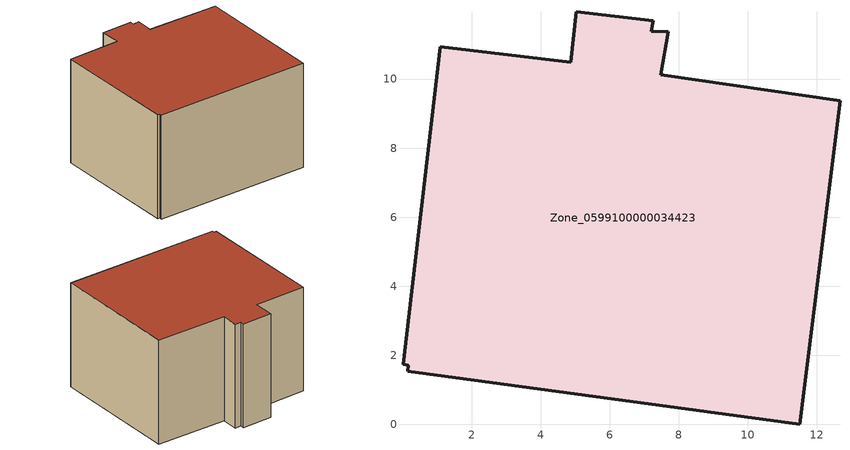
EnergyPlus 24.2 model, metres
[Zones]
Zone_0599100000034423
 floor ground (C_G): 7.19,11.39 7.69,11.38 7.48,10.13 12.67,9.37 11.5,0 0.15,1.54 0.17,1.71 0.02,1.73 1.09,10.93 4.87,10.49 5.03,11.95 7.26,11.69 z0
 wall outside (C_F): 7.26,11.69 5.03,11.95 4.87,10.49 1.09,10.93 0.02,1.73 0.17,1.71 0.15,1.54 11.5,0 12.67,9.37 7.48,10.13 7.69,11.38 7.19,11.39 7.26,11.69 z0:7.76
 roof outside (C_R): 7.69,11.38 7.19,11.39 7.26,11.69 5.03,11.95 4.87,10.49 1.09,10.93 0.02,1.73 0.17,1.71 0.15,1.54 11.5,0 12.67,9.37 7.48,10.13 z7.76
[BUILDING]
Pand.0599100000034423: North Axis=0; Terrain=City; Loads Convergence Tolerance Value=0.04; Temperature Convergence Tolerance Value=0.4; Solar Distribution=FullExterior; Maximum Number of Warmup Days=25; Minimum Number of Warmup Days=1
[Site:Location]
Rotterdam.The.Hague.AP_ZH_NLD Design_Conditions: Latitude=51.96; Longitude=4.45; Time Zone=1; Elevation=-4.5
[SITE:GROUNDTEMPERATURE:BUILDINGSURFACE]
18, 18, 18, 18, 18, 18, 18, 18, 18, 18, 18, 18
[MATERIAL] Thermal Absorptance=0.9; Solar Absorptance=0.7; Visible Absorptance=0.7
Name | Roughness | Thickness | Conductivity | Density | Specific Heat
G.D.1965 | MediumSmooth | 0.15 | 1 | 540 | 1210
F.D.1965 | Rough | 0.3 | 0.857143 | 1920 | 840
R.D.1965 | MediumRough | 0.2 | 0.08 | 1500 | 1000
[CONSTRUCTION]
C_G: G.D.1965
C_F: F.D.1965
C_R: R.D.1965
[ZONE]
Zone_0599100000034423: Type=1; Multiplier=1; Ceiling Height=Autocalculate; Volume=Autocalculate; Floor Area=autocalculate; Part of Total Floor Area=Yes
[ZONEINFILTRATION:DESIGNFLOWRATE]
Infil_Zone_0599100000034423: Zone or ZoneList or Space or SpaceList=Zone_0599100000034423; Schedule=AlwaysOn; Design Flow Rate Calculation Method=Flow/Area; Flow Rate per Floor Area=0.0042; Constant Term Coefficient=1; Temperature Term Coefficient=0; Velocity Term Coefficient=0; Velocity Squared Term Coefficient=0
[HVACTEMPLATE:ZONE:IDEALLOADSAIRSYSTEM]
Zone_0599100000034423: Maximum Heating Supply Air Temperature=50; Minimum Cooling Supply Air Temperature=13; Maximum Heating Supply Air Humidity Ratio=0.0156; Minimum Cooling Supply Air Humidity Ratio=0.0077; Heating Limit=NoLimit; Cooling Limit=NoLimit; Dehumidification Control Type=ConstantSensibleHeatRatio; Cooling Sensible Heat Ratio=0.7; Dehumidification Setpoint=60; Humidification Control Type=None; Humidification Setpoint=30; Outdoor Air Method=None; Outdoor Air Flow Rate per Person=0.00944; Outdoor Air Flow Rate per Zone Floor Area=0; Outdoor Air Flow Rate per Zone=0; Demand Controlled Ventilation Type=None; Outdoor Air Economizer Type=NoEconomizer; Heat Recovery Type=None; Sensible Heat Recovery Effectiveness=0.7; Latent Heat Recovery Effectiveness=0.65
[ZONECONTROL:THERMOSTAT]
ThermostatControl_Zone_0599100000034423: Zone or ZoneList=Zone_0599100000034423; Control Type Schedule=DualSetpointControlType; Control 1=Thermostat_Zone_0599100000034423; Temperature Difference Between Cutout And Setpoint=0
[THERMOSTATSETPOINT:DUALSETPOINT]
Thermostat_Zone_0599100000034423: Heating Setpoint Temperature Schedule=HeatingSetpoint_Zone_0599100000034423; Cooling Setpoint Temperature Schedule=CoolingSetpoint_Zone_0599100000034423
[SCHEDULE:COMPACT]
HeatingSetpoint_Zone_0599100000034423: Through: 12/31, For: AllDays, Until: 24:00, 21
CoolingSetpoint_Zone_0599100000034423: Through: 12/31, For: AllDays, Until: 24:00, 24
DualSetpointControlType: Through: 12/31, For: AllDays, Until: 24:00, 4
AlwaysOn: Through: 12/31, For: AllDays, Until: 24:00, 1
